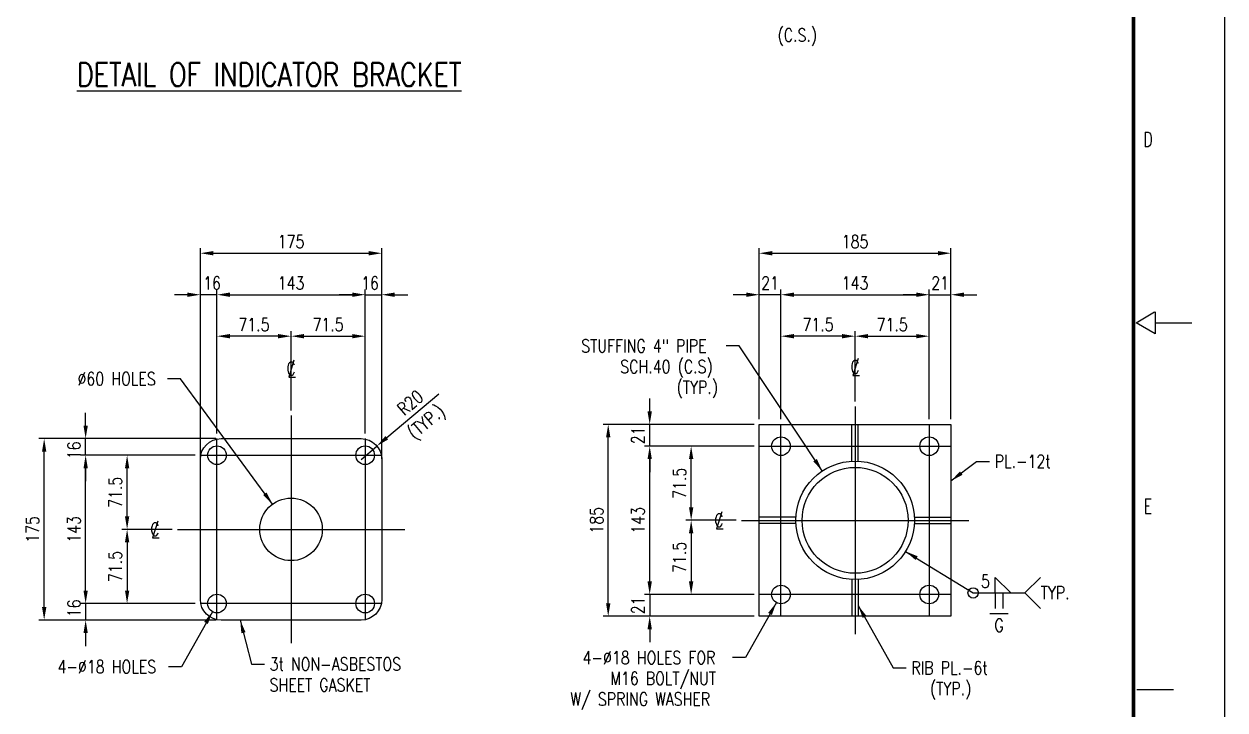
# Model space of a CAD drawing. Header units: millimetres. Extents: x 0 to 134087, y -49114 to 20834.
# Drawn here: x 89543 to 91860, y -27515 to -26192 of the extents above; entities that cross this region are included whole.
import ezdxf
from ezdxf.enums import TextEntityAlignment as Align

# ---------------------------------------------------------------- set-up
doc = ezdxf.new("R2010")
doc.units = ezdxf.units.MM
doc.header["$LTSCALE"] = 35
for name, pattern in [('130', [33.5, 30, -1, 1.5, -1]), ('DODAM-HIDDEN', [3, 2, -1]), ('JNK-HIDDEN', [3, 2, -1])]:
    doc.linetypes.add(name, pattern=pattern)
for name, color, linetype in [('2', 2, 'DODAM-HIDDEN'), ('CENTER-R', 1, '130'), ('CON-G', 3, 'Continuous'), ('CON-W', 7, 'Continuous'), ('CON-Y', 2, 'Continuous'), ('Dim-W', 7, 'Continuous'), ('HID-Y', 2, 'JNK-HIDDEN'), ('STL-OBJT', 7, 'Continuous'), ('TXT-C', 4, 'Continuous'), ('TXT-Y', 2, 'Continuous')]:
    doc.layers.add(name, color=color, linetype=linetype)
doc.styles.add('ROMANS', font='ROMANS.shx', dxfattribs={"width": 0.8})
doc.styles.add('SIMPLEX', font='simplex.shx', dxfattribs={"width": 0.8})
doc.dimstyles.new('DIM10x2', dxfattribs={"dimscale": 10, "dimtxt": 2.5, "dimasz": 2.5, "dimexe": 1, "dimexo": 1, "dimgap": 1, "dimtad": 1, "dimdec": 0, "dimlfac": 0.5, "dimdsep": 46, "dimtxsty": 'SIMPLEX', "dimcen": 0, "dimclrd": 256, "dimclre": 256, "dimclrt": 2, "dimadec": 1, "dimazin": 2, "dimtfac": 1, "dimtdec": 0, "dimtix": 1, "dimtmove": 2, "dimatfit": 3, "dimfxl": 1, "dimarcsym": 1})

# ---------------------------------------------------------------- blocks, each defined once
blk = doc.blocks.new('TITLE')
at = {"color": 7}
for p, q in [((841, 0), (841, 594.85)), ((823.88, 301.14), (827.42, 303.26)), ((827.56, 303.26), (827.56, 299.02)), ((827.56, 299.02), (823.88, 301.14)), ((827.56, 301.14), (834.63, 301.14)), ((824.02, 230.41), (831.1, 230.41))]:
    blk.add_line(p, q, dxfattribs=at)
at = {"color": 7, "const_width": 0.707}
blk.add_lwpolyline([(823.32, 17.33), (823.32, 577.17)], dxfattribs=at)
at = {"color": 7, "style": 'ROMANS', "width": 0.7}
for s, p in [('D', (826.15, 336.51)), ('E', (826.15, 265.77))]:
    blk.add_text(s, height=2.83, dxfattribs=at).set_placement(p, align=Align.MIDDLE)
blk = doc.blocks.new('*D1727')
at = {"layer": 'DEFPOINTS', "color": 0, "transparency": 16777216}
for p in [(90670.1, -26963.8), (90961.4, -26963.8), (90961.4, -27333.8)]:
    blk.add_point(p, dxfattribs=at)
at = {"layer": 'Dim-W', "lineweight": -2, "transparency": 16777216}
for p, q in [((90951.4, -26963.8), (90660.1, -26963.8)), ((90670.1, -27308.8), (90670.1, -26988.8)), ((90951.4, -27333.8), (90660.1, -27333.8))]:
    blk.add_line(p, q, dxfattribs=at)
at = {"layer": 'Dim-W', "transparency": 16777216}
for points in [[(90665.9, -26988.8), (90674.3, -26988.8), (90670.1, -26963.8)], [(90665.9, -27308.8), (90674.3, -27308.8), (90670.1, -27333.8)]]:
    blk.add_solid(points, dxfattribs=at)
at = {"layer": 'Dim-W', "color": 2, "transparency": 16777216, "insert": (90647.6, -27148.8), "char_height": 25, "attachment_point": 5, "rotation": 90, "style": 'SIMPLEX'}
blk.add_mtext('185', dxfattribs=at)
blk = doc.blocks.new('*D1728')
at = {"layer": 'DEFPOINTS', "color": 0, "transparency": 16777216}
for p in [(90750.1, -27005.8), (90961.4, -27005.8), (90961.4, -27291.8)]:
    blk.add_point(p, dxfattribs=at)
at = {"layer": 'Dim-W', "lineweight": -2, "transparency": 16777216}
for p, q in [((90951.4, -27005.8), (90740.1, -27005.8)), ((90750.1, -27266.8), (90750.1, -27030.8)), ((90951.4, -27291.8), (90740.1, -27291.8))]:
    blk.add_line(p, q, dxfattribs=at)
at = {"layer": 'Dim-W', "transparency": 16777216}
for points in [[(90745.9, -27030.8), (90754.3, -27030.8), (90750.1, -27005.8)], [(90745.9, -27266.8), (90754.3, -27266.8), (90750.1, -27291.8)]]:
    blk.add_solid(points, dxfattribs=at)
at = {"layer": 'Dim-W', "color": 2, "transparency": 16777216, "insert": (90727.6, -27148.8), "char_height": 25, "attachment_point": 5, "rotation": 90, "style": 'SIMPLEX'}
blk.add_mtext('143', dxfattribs=at)
blk = doc.blocks.new('*D1729')
at = {"layer": 'DEFPOINTS', "color": 0, "transparency": 16777216}
for p in [(90927, -27148.8), (90830.1, -27291.8), (90961.4, -27291.8)]:
    blk.add_point(p, dxfattribs=at)
at = {"layer": 'Dim-W', "lineweight": -2, "transparency": 16777216}
for p, q in [((90917, -27148.8), (90820.1, -27148.8)), ((90830.1, -27173.8), (90830.1, -27266.8)), ((90951.4, -27291.8), (90820.1, -27291.8))]:
    blk.add_line(p, q, dxfattribs=at)
at = {"layer": 'Dim-W', "transparency": 16777216}
for points in [[(90825.9, -27173.8), (90834.3, -27173.8), (90830.1, -27148.8)], [(90825.9, -27266.8), (90834.3, -27266.8), (90830.1, -27291.8)]]:
    blk.add_solid(points, dxfattribs=at)
at = {"layer": 'Dim-W', "color": 2, "transparency": 16777216, "insert": (90807.6, -27220.3), "char_height": 25, "attachment_point": 5, "rotation": 90, "style": 'SIMPLEX'}
blk.add_mtext('71.5', dxfattribs=at)
blk = doc.blocks.new('*D1730')
at = {"layer": 'DEFPOINTS', "color": 0, "transparency": 16777216}
for p in [(90830.1, -27005.8), (90961.4, -27005.8), (90927, -27148.8)]:
    blk.add_point(p, dxfattribs=at)
at = {"layer": 'Dim-W', "lineweight": -2, "transparency": 16777216}
for p, q in [((90951.4, -27005.8), (90820.1, -27005.8)), ((90830.1, -27123.8), (90830.1, -27030.8)), ((90917, -27148.8), (90820.1, -27148.8))]:
    blk.add_line(p, q, dxfattribs=at)
at = {"layer": 'Dim-W', "transparency": 16777216}
for points in [[(90825.9, -27030.8), (90834.3, -27030.8), (90830.1, -27005.8)], [(90825.9, -27123.8), (90834.3, -27123.8), (90830.1, -27148.8)]]:
    blk.add_solid(points, dxfattribs=at)
at = {"layer": 'Dim-W', "color": 2, "transparency": 16777216, "insert": (90807.6, -27077.3), "char_height": 25, "attachment_point": 5, "rotation": 90, "style": 'SIMPLEX'}
blk.add_mtext('71.5', dxfattribs=at)
blk = doc.blocks.new('*D1731')
at = {"layer": 'DEFPOINTS', "color": 0, "transparency": 16777216}
for p in [(90750.1, -26963.8), (90961.4, -26963.8), (90961.4, -27005.8)]:
    blk.add_point(p, dxfattribs=at)
at = {"layer": 'Dim-W', "lineweight": -2, "transparency": 16777216}
for p, q in [((90750.1, -26938.8), (90750.1, -26913.8)), ((90951.4, -26963.8), (90740.1, -26963.8)), ((90750.1, -27005.8), (90750.1, -26963.8)), ((90951.4, -27005.8), (90740.1, -27005.8)), ((90750.1, -27030.8), (90750.1, -27055.8))]:
    blk.add_line(p, q, dxfattribs=at)
at = {"layer": 'Dim-W', "transparency": 16777216}
for points in [[(90745.9, -26938.8), (90754.3, -26938.8), (90750.1, -26963.8)], [(90745.9, -27030.8), (90754.3, -27030.8), (90750.1, -27005.8)]]:
    blk.add_solid(points, dxfattribs=at)
at = {"layer": 'Dim-W', "color": 2, "transparency": 16777216, "insert": (90727.6, -26984.8), "char_height": 25, "attachment_point": 5, "rotation": 90, "style": 'SIMPLEX'}
blk.add_mtext('21', dxfattribs=at)
blk = doc.blocks.new('*D1732')
at = {"layer": 'DEFPOINTS', "color": 0, "transparency": 16777216}
for p in [(90961.4, -27291.8), (90750.1, -27333.8), (90961.4, -27333.8)]:
    blk.add_point(p, dxfattribs=at)
at = {"layer": 'Dim-W', "lineweight": -2, "transparency": 16777216}
for p, q in [((90750.1, -27266.8), (90750.1, -27241.8)), ((90951.4, -27291.8), (90740.1, -27291.8)), ((90750.1, -27291.8), (90750.1, -27333.8)), ((90951.4, -27333.8), (90740.1, -27333.8)), ((90750.1, -27358.8), (90750.1, -27383.8))]:
    blk.add_line(p, q, dxfattribs=at)
at = {"layer": 'Dim-W', "transparency": 16777216}
for points in [[(90745.9, -27266.8), (90754.3, -27266.8), (90750.1, -27291.8)], [(90745.9, -27358.8), (90754.3, -27358.8), (90750.1, -27333.8)]]:
    blk.add_solid(points, dxfattribs=at)
at = {"layer": 'Dim-W', "color": 2, "transparency": 16777216, "insert": (90727.6, -27312.8), "char_height": 25, "attachment_point": 5, "rotation": 90, "style": 'SIMPLEX'}
blk.add_mtext('21', dxfattribs=at)
blk = doc.blocks.new('cl-mark')
at = {"layer": 'CON-Y'}
blk.add_lwpolyline([(0.51, 1.61), (-0.51, -1.62), (0.79, -1.62)], dxfattribs=at)
at = {"layer": 'CON-Y', "style": 'SIMPLEX', "width": 0.8}
blk.add_text('C', height=2.5, dxfattribs=at).set_placement((-0.05, 0.02), align=Align.MIDDLE)
blk = doc.blocks.new('*D1733')
at = {"layer": 'DEFPOINTS', "color": 0, "transparency": 16777216}
for p in [(91331.4, -26633.7), (90961.4, -26963.8), (91331.4, -26963.8)]:
    blk.add_point(p, dxfattribs=at)
at = {"layer": 'Dim-W', "lineweight": -2, "transparency": 16777216}
for p, q in [((90961.4, -26953.8), (90961.4, -26623.7)), ((90986.4, -26633.7), (91306.4, -26633.7)), ((91331.4, -26953.8), (91331.4, -26623.7))]:
    blk.add_line(p, q, dxfattribs=at)
at = {"layer": 'Dim-W', "transparency": 16777216}
for points in [[(90986.4, -26629.5), (90986.4, -26637.9), (90961.4, -26633.7)], [(91306.4, -26629.5), (91306.4, -26637.9), (91331.4, -26633.7)]]:
    blk.add_solid(points, dxfattribs=at)
at = {"layer": 'Dim-W', "color": 2, "transparency": 16777216, "insert": (91146.4, -26611.2), "char_height": 25, "attachment_point": 5, "style": 'SIMPLEX'}
blk.add_mtext('185', dxfattribs=at)
blk = doc.blocks.new('*D1734')
at = {"layer": 'DEFPOINTS', "color": 0, "transparency": 16777216}
for p in [(91289.4, -26713.7), (91003.4, -26963.8), (91289.4, -26963.8)]:
    blk.add_point(p, dxfattribs=at)
at = {"layer": 'Dim-W', "lineweight": -2, "transparency": 16777216}
for p, q in [((91003.4, -26953.8), (91003.4, -26703.7)), ((91028.4, -26713.7), (91264.4, -26713.7)), ((91289.4, -26953.8), (91289.4, -26703.7))]:
    blk.add_line(p, q, dxfattribs=at)
at = {"layer": 'Dim-W', "transparency": 16777216}
for points in [[(91028.4, -26709.5), (91028.4, -26717.9), (91003.4, -26713.7)], [(91264.4, -26709.5), (91264.4, -26717.9), (91289.4, -26713.7)]]:
    blk.add_solid(points, dxfattribs=at)
at = {"layer": 'Dim-W', "color": 2, "transparency": 16777216, "insert": (91146.4, -26691.2), "char_height": 25, "attachment_point": 5, "style": 'SIMPLEX'}
blk.add_mtext('143', dxfattribs=at)
blk = doc.blocks.new('*D1735')
at = {"layer": 'DEFPOINTS', "color": 0, "transparency": 16777216}
for p in [(91003.4, -26793.7), (91146.4, -26929.4), (91003.4, -26963.8)]:
    blk.add_point(p, dxfattribs=at)
at = {"layer": 'Dim-W', "lineweight": -2, "transparency": 16777216}
for p, q in [((91003.4, -26953.8), (91003.4, -26783.7)), ((91146.4, -26919.4), (91146.4, -26783.7)), ((91121.4, -26793.7), (91028.4, -26793.7))]:
    blk.add_line(p, q, dxfattribs=at)
at = {"layer": 'Dim-W', "transparency": 16777216}
for points in [[(91028.4, -26789.5), (91028.4, -26797.9), (91003.4, -26793.7)], [(91121.4, -26789.5), (91121.4, -26797.9), (91146.4, -26793.7)]]:
    blk.add_solid(points, dxfattribs=at)
at = {"layer": 'Dim-W', "color": 2, "transparency": 16777216, "insert": (91074.9, -26771.2), "char_height": 25, "attachment_point": 5, "style": 'SIMPLEX'}
blk.add_mtext('71.5', dxfattribs=at)
blk = doc.blocks.new('*D1736')
at = {"layer": 'DEFPOINTS', "color": 0, "transparency": 16777216}
for p in [(91289.4, -26793.7), (91146.4, -26929.4), (91289.4, -26963.8)]:
    blk.add_point(p, dxfattribs=at)
at = {"layer": 'Dim-W', "lineweight": -2, "transparency": 16777216}
for p, q in [((91146.4, -26919.4), (91146.4, -26783.7)), ((91289.4, -26953.8), (91289.4, -26783.7)), ((91171.4, -26793.7), (91264.4, -26793.7))]:
    blk.add_line(p, q, dxfattribs=at)
at = {"layer": 'Dim-W', "transparency": 16777216}
for points in [[(91171.4, -26789.5), (91171.4, -26797.9), (91146.4, -26793.7)], [(91264.4, -26789.5), (91264.4, -26797.9), (91289.4, -26793.7)]]:
    blk.add_solid(points, dxfattribs=at)
at = {"layer": 'Dim-W', "color": 2, "transparency": 16777216, "insert": (91217.9, -26771.2), "char_height": 25, "attachment_point": 5, "style": 'SIMPLEX'}
blk.add_mtext('71.5', dxfattribs=at)
blk = doc.blocks.new('*D1737')
at = {"layer": 'DEFPOINTS', "color": 0, "transparency": 16777216}
for p in [(91331.4, -26713.7), (91289.4, -26963.8), (91331.4, -26963.8)]:
    blk.add_point(p, dxfattribs=at)
at = {"layer": 'Dim-W', "lineweight": -2, "transparency": 16777216}
for p, q in [((91264.4, -26713.7), (91239.4, -26713.7)), ((91289.4, -26953.8), (91289.4, -26703.7)), ((91289.4, -26713.7), (91331.4, -26713.7)), ((91331.4, -26953.8), (91331.4, -26703.7)), ((91356.4, -26713.7), (91381.4, -26713.7))]:
    blk.add_line(p, q, dxfattribs=at)
at = {"layer": 'Dim-W', "transparency": 16777216}
for points in [[(91264.4, -26709.5), (91264.4, -26717.9), (91289.4, -26713.7)], [(91356.4, -26709.5), (91356.4, -26717.9), (91331.4, -26713.7)]]:
    blk.add_solid(points, dxfattribs=at)
at = {"layer": 'Dim-W', "color": 2, "transparency": 16777216, "insert": (91310.4, -26691.2), "char_height": 25, "attachment_point": 5, "style": 'SIMPLEX'}
blk.add_mtext('21', dxfattribs=at)
blk = doc.blocks.new('*D1738')
at = {"layer": 'DEFPOINTS', "color": 0, "transparency": 16777216}
for p in [(90961.4, -26713.7), (90961.4, -26963.8), (91003.4, -26963.8)]:
    blk.add_point(p, dxfattribs=at)
at = {"layer": 'Dim-W', "lineweight": -2, "transparency": 16777216}
for p, q in [((90936.4, -26713.7), (90911.4, -26713.7)), ((90961.4, -26953.8), (90961.4, -26703.7)), ((91003.4, -26713.7), (90961.4, -26713.7)), ((91003.4, -26953.8), (91003.4, -26703.7)), ((91028.4, -26713.7), (91053.4, -26713.7))]:
    blk.add_line(p, q, dxfattribs=at)
at = {"layer": 'Dim-W', "transparency": 16777216}
for points in [[(90936.4, -26709.5), (90936.4, -26717.9), (90961.4, -26713.7)], [(91028.4, -26709.5), (91028.4, -26717.9), (91003.4, -26713.7)]]:
    blk.add_solid(points, dxfattribs=at)
at = {"layer": 'Dim-W', "color": 2, "transparency": 16777216, "insert": (90982.4, -26691.2), "char_height": 25, "attachment_point": 5, "style": 'SIMPLEX'}
blk.add_mtext('21', dxfattribs=at)
blk = doc.blocks.new('*D1739')
at = {"layer": 'DEFPOINTS', "color": 0, "transparency": 16777216}
for p in [(89581.9, -26991.3), (89923.2, -26991.3), (89923.2, -27341.3)]:
    blk.add_point(p, dxfattribs=at)
at = {"layer": 'Dim-W', "lineweight": -2, "transparency": 16777216}
for p, q in [((89913.2, -26991.3), (89571.9, -26991.3)), ((89581.9, -27316.3), (89581.9, -27016.3)), ((89913.2, -27341.3), (89571.9, -27341.3))]:
    blk.add_line(p, q, dxfattribs=at)
at = {"layer": 'Dim-W', "transparency": 16777216}
for points in [[(89577.8, -27016.3), (89586.1, -27016.3), (89581.9, -26991.3)], [(89577.8, -27316.3), (89586.1, -27316.3), (89581.9, -27341.3)]]:
    blk.add_solid(points, dxfattribs=at)
at = {"layer": 'Dim-W', "color": 2, "transparency": 16777216, "insert": (89559.4, -27166.3), "char_height": 25, "attachment_point": 5, "rotation": 90, "style": 'SIMPLEX'}
blk.add_mtext('175', dxfattribs=at)
blk = doc.blocks.new('*D1740')
at = {"layer": 'DEFPOINTS', "color": 0, "transparency": 16777216}
for p in [(89661.9, -27023.3), (89883.2, -27023.3), (89883.2, -27309.3)]:
    blk.add_point(p, dxfattribs=at)
at = {"layer": 'Dim-W', "lineweight": -2, "transparency": 16777216}
for p, q in [((89873.2, -27023.3), (89651.9, -27023.3)), ((89661.9, -27284.3), (89661.9, -27048.3)), ((89873.2, -27309.3), (89651.9, -27309.3))]:
    blk.add_line(p, q, dxfattribs=at)
at = {"layer": 'Dim-W', "transparency": 16777216}
for points in [[(89657.8, -27048.3), (89666.1, -27048.3), (89661.9, -27023.3)], [(89657.8, -27284.3), (89666.1, -27284.3), (89661.9, -27309.3)]]:
    blk.add_solid(points, dxfattribs=at)
at = {"layer": 'Dim-W', "color": 2, "transparency": 16777216, "insert": (89639.4, -27166.3), "char_height": 25, "attachment_point": 5, "rotation": 90, "style": 'SIMPLEX'}
blk.add_mtext('143', dxfattribs=at)
blk = doc.blocks.new('*D1741')
at = {"layer": 'DEFPOINTS', "color": 0, "transparency": 16777216}
for p in [(89838.8, -27166.3), (89741.9, -27309.3), (89883.2, -27309.3)]:
    blk.add_point(p, dxfattribs=at)
at = {"layer": 'Dim-W', "lineweight": -2, "transparency": 16777216}
for p, q in [((89828.8, -27166.3), (89731.9, -27166.3)), ((89741.9, -27191.3), (89741.9, -27284.3)), ((89873.2, -27309.3), (89731.9, -27309.3))]:
    blk.add_line(p, q, dxfattribs=at)
at = {"layer": 'Dim-W', "transparency": 16777216}
for points in [[(89737.8, -27191.3), (89746.1, -27191.3), (89741.9, -27166.3)], [(89737.8, -27284.3), (89746.1, -27284.3), (89741.9, -27309.3)]]:
    blk.add_solid(points, dxfattribs=at)
at = {"layer": 'Dim-W', "color": 2, "transparency": 16777216, "insert": (89719.4, -27237.8), "char_height": 25, "attachment_point": 5, "rotation": 90, "style": 'SIMPLEX'}
blk.add_mtext('71.5', dxfattribs=at)
blk = doc.blocks.new('*D1742')
at = {"layer": 'DEFPOINTS', "color": 0, "transparency": 16777216}
for p in [(89741.9, -27023.3), (89883.2, -27023.3), (89838.8, -27166.3)]:
    blk.add_point(p, dxfattribs=at)
at = {"layer": 'Dim-W', "lineweight": -2, "transparency": 16777216}
for p, q in [((89873.2, -27023.3), (89731.9, -27023.3)), ((89741.9, -27141.3), (89741.9, -27048.3)), ((89828.8, -27166.3), (89731.9, -27166.3))]:
    blk.add_line(p, q, dxfattribs=at)
at = {"layer": 'Dim-W', "transparency": 16777216}
for points in [[(89737.8, -27048.3), (89746.1, -27048.3), (89741.9, -27023.3)], [(89737.8, -27141.3), (89746.1, -27141.3), (89741.9, -27166.3)]]:
    blk.add_solid(points, dxfattribs=at)
at = {"layer": 'Dim-W', "color": 2, "transparency": 16777216, "insert": (89719.4, -27094.8), "char_height": 25, "attachment_point": 5, "rotation": 90, "style": 'SIMPLEX'}
blk.add_mtext('71.5', dxfattribs=at)
blk = doc.blocks.new('*D1743')
at = {"layer": 'DEFPOINTS', "color": 0, "transparency": 16777216}
for p in [(89661.9, -26991.3), (89923.2, -26991.3), (89883.2, -27023.3)]:
    blk.add_point(p, dxfattribs=at)
at = {"layer": 'Dim-W', "lineweight": -2, "transparency": 16777216}
for p, q in [((89661.9, -26966.3), (89661.9, -26941.3)), ((89913.2, -26991.3), (89651.9, -26991.3)), ((89661.9, -27023.3), (89661.9, -26991.3)), ((89873.2, -27023.3), (89651.9, -27023.3)), ((89661.9, -27048.3), (89661.9, -27073.3))]:
    blk.add_line(p, q, dxfattribs=at)
at = {"layer": 'Dim-W', "transparency": 16777216}
for points in [[(89657.8, -26966.3), (89666.1, -26966.3), (89661.9, -26991.3)], [(89657.8, -27048.3), (89666.1, -27048.3), (89661.9, -27023.3)]]:
    blk.add_solid(points, dxfattribs=at)
at = {"layer": 'Dim-W', "color": 2, "transparency": 16777216, "insert": (89639.4, -27014), "char_height": 25, "attachment_point": 5, "rotation": 90, "style": 'SIMPLEX'}
blk.add_mtext('16', dxfattribs=at)
blk = doc.blocks.new('*D1744')
at = {"layer": 'DEFPOINTS', "color": 0, "transparency": 16777216}
for p in [(89883.2, -27309.3), (89661.9, -27341.3), (89923.2, -27341.3)]:
    blk.add_point(p, dxfattribs=at)
at = {"layer": 'Dim-W', "lineweight": -2, "transparency": 16777216}
for p, q in [((89661.9, -27284.3), (89661.9, -27259.3)), ((89873.2, -27309.3), (89651.9, -27309.3)), ((89661.9, -27309.3), (89661.9, -27341.3)), ((89913.2, -27341.3), (89651.9, -27341.3)), ((89661.9, -27366.3), (89661.9, -27391.3))]:
    blk.add_line(p, q, dxfattribs=at)
at = {"layer": 'Dim-W', "transparency": 16777216}
for points in [[(89657.8, -27284.3), (89666.1, -27284.3), (89661.9, -27309.3)], [(89657.8, -27366.3), (89666.1, -27366.3), (89661.9, -27341.3)]]:
    blk.add_solid(points, dxfattribs=at)
at = {"layer": 'Dim-W', "color": 2, "transparency": 16777216, "insert": (89639.4, -27318.6), "char_height": 25, "attachment_point": 5, "rotation": 90, "style": 'SIMPLEX'}
blk.add_mtext('16', dxfattribs=at)
blk = doc.blocks.new('*D1745')
at = {"layer": 'DEFPOINTS', "color": 0, "transparency": 16777216}
for p in [(90233.2, -26633.7), (89883.2, -27040.5), (90233.2, -27040.5)]:
    blk.add_point(p, dxfattribs=at)
at = {"layer": 'Dim-W', "lineweight": -2, "transparency": 16777216}
for p, q in [((89883.2, -27030.5), (89883.2, -26623.7)), ((89908.2, -26633.7), (90208.2, -26633.7)), ((90233.2, -27030.5), (90233.2, -26623.7))]:
    blk.add_line(p, q, dxfattribs=at)
at = {"layer": 'Dim-W', "transparency": 16777216}
for points in [[(89908.2, -26629.5), (89908.2, -26637.9), (89883.2, -26633.7)], [(90208.2, -26629.5), (90208.2, -26637.9), (90233.2, -26633.7)]]:
    blk.add_solid(points, dxfattribs=at)
at = {"layer": 'Dim-W', "color": 2, "transparency": 16777216, "insert": (90058.2, -26611.2), "char_height": 25, "attachment_point": 5, "style": 'SIMPLEX'}
blk.add_mtext('175', dxfattribs=at)
blk = doc.blocks.new('*D1746')
at = {"layer": 'DEFPOINTS', "color": 0, "transparency": 16777216}
for p in [(90201.2, -26713.7), (89915.2, -26991.3), (90201.2, -26991.3)]:
    blk.add_point(p, dxfattribs=at)
at = {"layer": 'Dim-W', "lineweight": -2, "transparency": 16777216}
for p, q in [((89915.2, -26981.3), (89915.2, -26703.7)), ((89940.2, -26713.7), (90176.2, -26713.7)), ((90201.2, -26981.3), (90201.2, -26703.7))]:
    blk.add_line(p, q, dxfattribs=at)
at = {"layer": 'Dim-W', "transparency": 16777216}
for points in [[(89940.2, -26709.5), (89940.2, -26717.9), (89915.2, -26713.7)], [(90176.2, -26709.5), (90176.2, -26717.9), (90201.2, -26713.7)]]:
    blk.add_solid(points, dxfattribs=at)
at = {"layer": 'Dim-W', "color": 2, "transparency": 16777216, "insert": (90058.2, -26691.2), "char_height": 25, "attachment_point": 5, "style": 'SIMPLEX'}
blk.add_mtext('143', dxfattribs=at)
blk = doc.blocks.new('*D1747')
at = {"layer": 'DEFPOINTS', "color": 0, "transparency": 16777216}
for p in [(89915.2, -26793.7), (90058.2, -26946.9), (89915.2, -26991.3)]:
    blk.add_point(p, dxfattribs=at)
at = {"layer": 'Dim-W', "lineweight": -2, "transparency": 16777216}
for p, q in [((89915.2, -26981.3), (89915.2, -26783.7)), ((90058.2, -26936.9), (90058.2, -26783.7)), ((90033.2, -26793.7), (89940.2, -26793.7))]:
    blk.add_line(p, q, dxfattribs=at)
at = {"layer": 'Dim-W', "transparency": 16777216}
for points in [[(89940.2, -26789.5), (89940.2, -26797.9), (89915.2, -26793.7)], [(90033.2, -26789.5), (90033.2, -26797.9), (90058.2, -26793.7)]]:
    blk.add_solid(points, dxfattribs=at)
at = {"layer": 'Dim-W', "color": 2, "transparency": 16777216, "insert": (89986.7, -26771.2), "char_height": 25, "attachment_point": 5, "style": 'SIMPLEX'}
blk.add_mtext('71.5', dxfattribs=at)
blk = doc.blocks.new('*D1748')
at = {"layer": 'DEFPOINTS', "color": 0, "transparency": 16777216}
for p in [(90201.2, -26793.7), (90058.2, -26946.9), (90201.2, -26991.3)]:
    blk.add_point(p, dxfattribs=at)
at = {"layer": 'Dim-W', "lineweight": -2, "transparency": 16777216}
for p, q in [((90058.2, -26936.9), (90058.2, -26783.7)), ((90201.2, -26981.3), (90201.2, -26783.7)), ((90083.2, -26793.7), (90176.2, -26793.7))]:
    blk.add_line(p, q, dxfattribs=at)
at = {"layer": 'Dim-W', "transparency": 16777216}
for points in [[(90083.2, -26789.5), (90083.2, -26797.9), (90058.2, -26793.7)], [(90176.2, -26789.5), (90176.2, -26797.9), (90201.2, -26793.7)]]:
    blk.add_solid(points, dxfattribs=at)
at = {"layer": 'Dim-W', "color": 2, "transparency": 16777216, "insert": (90129.7, -26771.2), "char_height": 25, "attachment_point": 5, "style": 'SIMPLEX'}
blk.add_mtext('71.5', dxfattribs=at)
blk = doc.blocks.new('*D1749')
at = {"layer": 'DEFPOINTS', "color": 0, "transparency": 16777216}
for p in [(90233.2, -26713.7), (90201.2, -26991.3), (90233.2, -27031.3)]:
    blk.add_point(p, dxfattribs=at)
at = {"layer": 'Dim-W', "lineweight": -2, "transparency": 16777216}
for p, q in [((90176.2, -26713.7), (90151.2, -26713.7)), ((90201.2, -26981.3), (90201.2, -26703.7)), ((90201.2, -26713.7), (90233.2, -26713.7)), ((90233.2, -27021.3), (90233.2, -26703.7)), ((90258.2, -26713.7), (90283.2, -26713.7))]:
    blk.add_line(p, q, dxfattribs=at)
at = {"layer": 'Dim-W', "transparency": 16777216}
for points in [[(90176.2, -26709.5), (90176.2, -26717.9), (90201.2, -26713.7)], [(90258.2, -26709.5), (90258.2, -26717.9), (90233.2, -26713.7)]]:
    blk.add_solid(points, dxfattribs=at)
at = {"layer": 'Dim-W', "color": 2, "transparency": 16777216, "insert": (90210.6, -26691.2), "char_height": 25, "attachment_point": 5, "style": 'SIMPLEX'}
blk.add_mtext('16', dxfattribs=at)
blk = doc.blocks.new('*D1750')
at = {"layer": 'DEFPOINTS', "color": 0, "transparency": 16777216}
for p in [(89883.2, -26713.7), (89915.2, -26991.3), (89883.2, -27031.3)]:
    blk.add_point(p, dxfattribs=at)
at = {"layer": 'Dim-W', "lineweight": -2, "transparency": 16777216}
for p, q in [((89858.2, -26713.7), (89833.2, -26713.7)), ((89883.2, -27021.3), (89883.2, -26703.7)), ((89915.2, -26713.7), (89883.2, -26713.7)), ((89915.2, -26981.3), (89915.2, -26703.7)), ((89940.2, -26713.7), (89965.2, -26713.7))]:
    blk.add_line(p, q, dxfattribs=at)
at = {"layer": 'Dim-W', "transparency": 16777216}
for points in [[(89858.2, -26709.5), (89858.2, -26717.9), (89883.2, -26713.7)], [(89940.2, -26709.5), (89940.2, -26717.9), (89915.2, -26713.7)]]:
    blk.add_solid(points, dxfattribs=at)
at = {"layer": 'Dim-W', "color": 2, "transparency": 16777216, "insert": (89905.9, -26691.2), "char_height": 25, "attachment_point": 5, "style": 'SIMPLEX'}
blk.add_mtext('16', dxfattribs=at)
blk = doc.blocks.new('*D1751')
at = {"layer": 'DEFPOINTS', "color": 0, "transparency": 16777216}
for p in [(90223.8, -27005.6), (90193.2, -27031.3)]:
    blk.add_point(p, dxfattribs=at)
at = {"layer": 'Dim-W', "lineweight": -2, "transparency": 16777216}
for p, q in [((90343, -26905.3), (90243, -26989.5)), ((90193.2, -27031.3), (90223.8, -27005.6))]:
    blk.add_line(p, q, dxfattribs=at)
at = {"layer": 'Dim-W', "transparency": 16777216}
blk.add_solid([(90240.3, -26986.3), (90245.6, -26992.7), (90223.8, -27005.6)], dxfattribs=at)
at = {"layer": 'Dim-W', "color": 2, "transparency": 16777216, "char_height": 25, "attachment_point": 5, "rotation": 40.0674, "style": 'SIMPLEX'}
for s, insert in [('R20', (90288.1, -26922.1)), ('(TYP.)', (90321.2, -26961.6))]:
    blk.add_mtext(s, dxfattribs=dict(at, insert=insert))

msp = doc.modelspace()

# ---------------------------------------------------------------- linework, layer by layer
msp.add_lwpolyline([(91416.6531, -27288.7911), (91416.6531, -27258.7911), (91446.6531, -27288.7911)])
at = {"layer": 'CENTER-R'}
for p, q in [((91146.3709, -26929.4457), (91146.3709, -27368.245)), ((90058.2231, -26946.9086), (90058.2231, -27385.7079)), ((91003.3709, -27333.8454), (91003.3709, -26963.8454)), ((91289.3709, -26963.8454), (91289.3709, -27333.8454)), ((89915.2231, -27341.3082), (89915.2231, -26991.3082)), ((90201.2231, -26991.3082), (90201.2231, -27341.3082)), ((90961.3709, -27005.8454), (91331.3709, -27005.8454)), ((89883.2231, -27023.3082), (90233.2231, -27023.3082)), ((90926.9712, -27148.8454), (91365.7705, -27148.8454)), ((89838.8235, -27166.3082), (90277.6228, -27166.3082)), ((91331.3709, -27291.8454), (90961.3709, -27291.8454)), ((90233.2231, -27309.3082), (89883.2231, -27309.3082))]:
    msp.add_line(p, q, dxfattribs=at)
at = {"layer": 'CON-G'}
msp.add_lwpolyline([(90961.3709, -26963.8454), (91331.3709, -26963.8454), (91331.3709, -27333.8454), (90961.3709, -27333.8454)], close=True, dxfattribs=at)
msp.add_lwpolyline([(89923.2231, -26991.3082), (90193.2231, -26991.3082, -0.414213562), (90233.2231, -27031.3082), (90233.2231, -27301.3082, -0.414213562), (90193.2231, -27341.3082), (89923.2231, -27341.3082, -0.414213562), (89883.2231, -27301.3082), (89883.2231, -27031.3082, -0.414213562)], format="xyb", close=True, dxfattribs=at)
for centre, radius in [((91003.3709, -27005.8454), 18), ((91289.3709, -27005.8454), 18), ((89915.2231, -27023.3082), 18), ((90201.2231, -27023.3082), 18), ((91146.3709, -27148.8454), 114.3), ((91146.3709, -27148.8454), 102.2), ((90058.2231, -27166.3082), 60.3), ((89915.2231, -27309.3082), 18), ((90201.2231, -27309.3082), 18), ((91003.3709, -27291.8454), 18), ((91289.3709, -27291.8454), 18)]:
    msp.add_circle(centre, radius, dxfattribs=at)
at = {"layer": 'CON-W'}
for p, q in [((91374.1531, -27288.7911), (91474.1531, -27288.7911)), ((91416.6531, -27288.7911), (91416.6531, -27318.7911)), ((91431.6531, -27288.7911), (91431.6531, -27318.7911)), ((91406.3821, -27328.7911), (91441.9241, -27328.7911))]:
    msp.add_line(p, q, dxfattribs=at)
msp.add_lwpolyline([(91504.1531, -27258.7911), (91474.1531, -27288.7911), (91504.1531, -27318.7911)], dxfattribs=at)
at = {"layer": 'HID-Y'}
for p, q in [((91140.3709, -27034.703), (91140.3709, -26963.8454)), ((91152.3709, -27034.703), (91152.3709, -26963.8454)), ((91032.2284, -27142.8454), (90961.3709, -27142.8454)), ((91260.5133, -27142.8454), (91331.3709, -27142.8454)), ((91032.2284, -27154.8454), (90961.3709, -27154.8454)), ((91260.5133, -27154.8454), (91331.3709, -27154.8454)), ((91140.3709, -27262.9878), (91140.3709, -27333.8454)), ((91152.3709, -27262.9878), (91152.3709, -27333.8454))]:
    msp.add_line(p, q, dxfattribs=at)
at = {"layer": 'STL-OBJT'}
for p, q in [((90922.6834, -26812.368), (90897.6834, -26812.368)), ((89844.9728, -26875.8886), (89819.9728, -26875.8886)), ((91380.6684, -27035.1624), (91405.6684, -27035.1624)), ((89846.5661, -27431.1471), (89821.5661, -27431.1471)), ((89981.762, -27426.1682), (90006.762, -27426.1682)), ((90934.7138, -27413.6843), (90909.7138, -27413.6843)), ((91219.886, -27433.3657), (91244.886, -27433.3657))]:
    msp.add_line(p, q, dxfattribs=at)
msp.add_circle((91374.1531, -27288.7911), 10, dxfattribs=at)

# ---------------------------------------------------------------- block references
at = {"linetype": 'ByBlock', "xscale": 9.999999998999984, "yscale": 9.999999998999984, "zscale": 9.999999998999984}
msp.add_blockref('TITLE', (83449.9813, -29779.1804), dxfattribs=at)
at = {"layer": 'CON-W', "xscale": 10, "yscale": 10, "zscale": 10}
for p in [(90058.7629, -26856.2713), (90058.7629, -26856.2713), (91146.9106, -26853.0837), (89796.0284, -27166.3082), (90884.1761, -27148.8454)]:
    msp.add_blockref('cl-mark', p, dxfattribs=at)

# ---------------------------------------------------------------- texts
at = {"layer": '2', "style": 'ROMANS', "width": 0.85}
msp.add_text('G', height=25, dxfattribs=at).set_placement((91424.1531, -27363.7911), align=Align.CENTER)
at = {"layer": 'CON-W', "color": 2, "style": 'SIMPLEX', "width": 0.8}
msp.add_text('5', height=25, dxfattribs=at).set_placement((91389.1531, -27278.7911))
at = {"layer": 'STL-OBJT', "color": 2, "style": 'SIMPLEX', "width": 0.8}
for s, p in [('(C.S.)', (90996.6671, -26225.4604)), ('STUFFING 4" PIPE', (90618.1596, -26824.868)), ('SCH.40 (C.S)', (90693.3977, -26864.868)), ('%%C60 HOLES', (89646.1632, -26888.3886)), ('(TYP.)', (90801.9691, -26904.868)), ('PL.-12t', (91415.6684, -27047.6624)), ('4-%%C18 HOLES FOR', (90620.6662, -27426.1843)), ('4-%%C18 HOLES', (89607.7566, -27443.6471)), ('3t NON-ASBESTOS', (90016.762, -27438.6682)), ('RIB PL.-6t', (91254.886, -27445.8657)), ('SHEET GASKET', (90016.762, -27478.6682)), ('M16 BOLT/NUT', (90673.9995, -27466.1843)), ('W/ SPRING WASHER', (90596.8567, -27506.1843)), ('(TYP.)', (91290.7117, -27485.8657))]:
    msp.add_text(s, height=25, dxfattribs=at).set_placement(p)
at = {"layer": 'TXT-C', "style": 'SIMPLEX', "width": 0.8}
msp.add_text('%%UDETAIL OF INDICATOR BRACKET', height=45, dxfattribs=at).set_placement((90016.2684, -26311.604), align=Align.CENTER)
at = {"layer": 'TXT-Y', "style": 'SIMPLEX', "width": 0.8}
msp.add_text('TYP.', height=25, dxfattribs=at).set_placement((91504.4404, -27288.5911), align=Align.MIDDLE_LEFT)

# ---------------------------------------------------------------- dimensions: what is measured, and where the dimension line sits
at = {"layer": 'Dim-W'}
for base, p1, p2, picture, middle in [((90233.2231, -26633.6836), (89883.2231, -27040.5032), (90233.2231, -27040.5032), '*D1745', (90058.2231, -26611.1836)), ((91331.3709, -26633.6836), (90961.3709, -26963.8454), (91331.3709, -26963.8454), '*D1733', (91146.3709, -26611.1836)), ((90201.2231, -26713.6836), (89915.2231, -26991.3082), (90201.2231, -26991.3082), '*D1746', (90058.2231, -26691.1836)), ((90961.3709, -26713.6836), (91003.3709, -26963.8454), (90961.3709, -26963.8454), '*D1738', (90982.3709, -26691.1836)), ((91289.3709, -26713.6836), (91003.3709, -26963.8454), (91289.3709, -26963.8454), '*D1734', (91146.3709, -26691.1836)), ((91331.3709, -26713.6836), (91289.3709, -26963.8454), (91331.3709, -26963.8454), '*D1737', (91310.3709, -26691.1836)), ((89915.2231, -26793.6836), (90058.2231, -26946.9086), (89915.2231, -26991.3082), '*D1747', (89986.7231, -26771.1836)), ((90201.2231, -26793.6836), (90058.2231, -26946.9086), (90201.2231, -26991.3082), '*D1748', (90129.7231, -26771.1836)), ((91003.3709, -26793.6836), (91146.3709, -26929.4457), (91003.3709, -26963.8454), '*D1735', (91074.8709, -26771.1836)), ((91289.3709, -26793.6836), (91146.3709, -26929.4457), (91289.3709, -26963.8454), '*D1736', (91217.8709, -26771.1836))]:
    dim = msp.add_linear_dim(base=base, p1=p1, p2=p2, dimstyle='DIM10x2', override={"dimdec": 1}, dxfattribs=at)
    dim.commit()
    dim.dimension.update_dxf_attribs({"geometry": picture, "text_midpoint": middle})
for base, p1, p2, picture, middle in [((89883.2231, -26713.6836), (89915.2231, -26991.3082), (89883.2231, -27031.3082), '*D1750', (89905.8898, -26691.1836)), ((90233.2231, -26713.6836), (90201.2231, -26991.3082), (90233.2231, -27031.3082), '*D1749', (90210.5564, -26691.1836))]:
    dim = msp.add_linear_dim(base=base, p1=p1, p2=p2, dimstyle='DIM10x2', override={"dimdec": 1}, dxfattribs=at)
    dim.commit()
    dim.dimension.update_dxf_attribs({"geometry": picture, "text_midpoint": middle, "dimtype": 160})
dim = msp.add_radius_dim(center=(90193.2231, -27031.3082), mpoint=(90223.8346, -27005.5607), text='<>\\X(TYP.)', dimstyle='DIM10x2', dxfattribs=at)
dim.commit()
dim.dimension.update_dxf_attribs({"geometry": '*D1751', "text_midpoint": (90302.5499, -26939.3528)})
for base, p1, p2, picture, middle in [((90750.0913, -26963.8454), (90961.3709, -27005.8454), (90961.3709, -26963.8454), '*D1731', (90727.5913, -26984.8454)), ((90670.0913, -26963.8454), (90961.3709, -27333.8454), (90961.3709, -26963.8454), '*D1727', (90647.5913, -27148.8454)), ((89581.9435, -26991.3082), (89923.2231, -27341.3082), (89923.2231, -26991.3082), '*D1739', (89559.4435, -27166.3082)), ((90750.0913, -27005.8454), (90961.3709, -27291.8454), (90961.3709, -27005.8454), '*D1728', (90727.5913, -27148.8454)), ((90830.0913, -27005.8454), (90926.9712, -27148.8454), (90961.3709, -27005.8454), '*D1730', (90807.5913, -27077.3454)), ((89661.9435, -27023.3082), (89883.2231, -27309.3082), (89883.2231, -27023.3082), '*D1740', (89639.4435, -27166.3082)), ((89741.9435, -27023.3082), (89838.8235, -27166.3082), (89883.2231, -27023.3082), '*D1742', (89719.4435, -27094.8082)), ((90830.0913, -27291.8454), (90926.9712, -27148.8454), (90961.3709, -27291.8454), '*D1729', (90807.5913, -27220.3454)), ((89741.9435, -27309.3082), (89838.8235, -27166.3082), (89883.2231, -27309.3082), '*D1741', (89719.4435, -27237.8082)), ((90750.0913, -27333.8454), (90961.3709, -27291.8454), (90961.3709, -27333.8454), '*D1732', (90727.5913, -27312.8454))]:
    dim = msp.add_linear_dim(base=base, p1=p1, p2=p2, angle=90, dimstyle='DIM10x2', override={"dimdec": 1}, dxfattribs=at)
    dim.commit()
    dim.dimension.update_dxf_attribs({"geometry": picture, "text_midpoint": middle})
for base, p1, p2, picture, middle in [((89661.9435, -26991.3082), (89883.2231, -27023.3082), (89923.2231, -26991.3082), '*D1743', (89639.4435, -27013.9749)), ((89661.9435, -27341.3082), (89883.2231, -27309.3082), (89923.2231, -27341.3082), '*D1744', (89639.4435, -27318.6416))]:
    dim = msp.add_linear_dim(base=base, p1=p1, p2=p2, angle=90, dimstyle='DIM10x2', override={"dimdec": 1}, dxfattribs=at)
    dim.commit()
    dim.dimension.update_dxf_attribs({"geometry": picture, "text_midpoint": middle, "dimtype": 160})

# ---------------------------------------------------------------- leaders
msp.add_leader([(91243.7589, -27208.679), (91374.1531, -27288.7911)], dimstyle='DIM10x2', dxfattribs=at)
at = {"layer": 'STL-OBJT'}
for points in [[(91083.0922, -27053.6598), (90922.6834, -26812.368)], [(90022.5339, -27117.704), (89844.9728, -26875.8886)], [(91331.3709, -27072.893), (91380.6684, -27035.1624)], [(90994.5342, -27307.527), (90934.7138, -27413.6843)], [(91152.3709, -27313.2677), (91219.886, -27433.3657)], [(89906.3864, -27324.9898), (89846.5661, -27431.1471)], [(89960.1255, -27341.3082), (89981.762, -27426.1682)]]:
    msp.add_leader(points, dimstyle='DIM10x2', dxfattribs=at)

doc.saveas('drawing.dxf')
